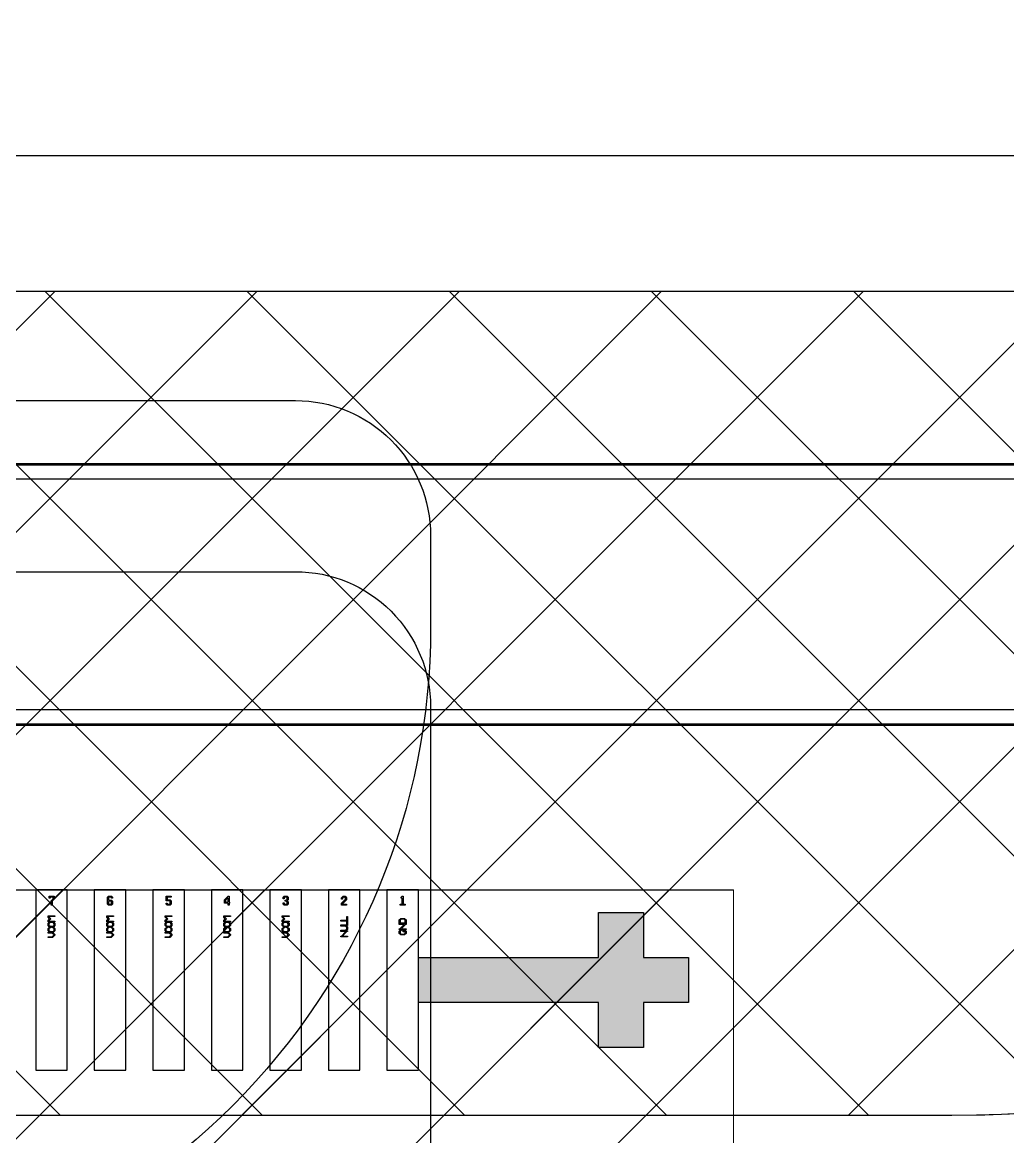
# Model space of a CAD drawing. Header units: inches. Extents: x 4290 to 4597, y -1782 to -1574.
# Drawn here: x 4387.377 to 4389.566, y -1673.644 to -1671.169 of the extents above; entities that cross this region are included whole.
import ezdxf

# ---------------------------------------------------------------- set-up
doc = ezdxf.new("R2010")
doc.units = ezdxf.units.IN
doc.header["$LTSCALE"] = 0.2
doc.header["$MEASUREMENT"] = 0
for name, color, linetype in [('5剖面线层', 2, 'Continuous'), ('B_M.drawing', 7, 'Continuous'), ('DWG', 7, 'Continuous'), ('FPC', 5, 'Continuous'), ('L127.drawing', 1, 'Continuous'), ('LAYOUT.drawing', 7, 'Continuous'), ('OUTLINE.drawing', 5, 'Continuous')]:
    doc.layers.add(name, color=color, linetype=linetype)

# ---------------------------------------------------------------- blocks, each defined once
blk = doc.blocks.new('ic_GC')
at = {"layer": 'B_M.drawing'}
blk.add_lwpolyline([(-7.65, -0.29), (-7.65, 0.29), (7.65, 0.29), (7.65, 0.2855), (7.6455, 0.2855), (7.643, 0.288), (-7.643, 0.288), (-7.648, 0.283), (-7.648, -0.283), (-7.643, -0.288), (7.643, -0.288), (7.648, -0.283), (7.648, 0.283), (7.6455, 0.2855), (7.65, 0.2855), (7.65, -0.29), (-7.65, -0.29)], close=True, dxfattribs=at)
blk = doc.blocks.new('ic_89v3_spec_out_line')
at = {"layer": 'L127.drawing'}
blk.add_lwpolyline([(-7.6775, -0.2565), (7.6775, -0.2565), (7.6775, 0.2565), (-7.6775, 0.2565), (-7.6775, -0.2565)], close=True, dxfattribs=at)
blk.add_lwpolyline([(-7.6775, -0.2565), (7.6775, -0.2565), (7.6775, 0.2565), (-7.6775, 0.2565), (-7.6775, -0.2565)], close=True, dxfattribs=at)
blk.add_lwpolyline([(-7.6775, -0.2565), (7.6775, -0.2565), (7.6775, 0.2565), (-7.6775, 0.2565), (-7.6775, -0.2565)], close=True, dxfattribs=at)
blk = doc.blocks.new('ic_89v3_spec_pad_location')
blk.add_blockref('ic_89v3_spec_out_line', (0, 0))
blk = doc.blocks.new('ic_all')
at = {"xscale": -1}
for name, p in [('ic_GC', (-0.71194, -0.08845)), ('ic_89v3_spec_pad_location', (-0.71194, -0.08795))]:
    blk.add_blockref(name, p, dxfattribs=at)
blk = doc.blocks.new('fpc_pad')
at = {"layer": 'OUTLINE.drawing'}
blk.add_lwpolyline([(-0.035, -0.2), (0.035, -0.2), (0.035, 0.2), (-0.035, 0.2), (-0.035, -0.2)], close=True, dxfattribs=at)
blk = doc.blocks.new('fpc_pad_dummy')
at = {"layer": 'OUTLINE.drawing'}
blk.add_lwpolyline([(-0.035, -0.2), (0.035, -0.2), (0.035, 0.2), (-0.035, 0.2), (-0.035, -0.2)], close=True, dxfattribs=at)
blk = doc.blocks.new('fpc_mark')
at = {"layer": '5剖面线层'}
h = blk.add_hatch(color=3, dxfattribs=at)
h.dxf.hatch_style = 1
h.paths.add_polyline_path([(-0.1, 0.15), (-0.2, 0.15), (-0.2, 0.05), (-0.3, 0.05), (-0.3, -0.05), (-0.2, -0.05), (-0.2, -0.15), (-0.1, -0.15), (-0.1, -0.05), (0.3, -0.05), (0.3, 0.05), (-0.1, 0.05)])
at = {"layer": 'OUTLINE.drawing'}
blk.add_lwpolyline([(-0.1, 0.15), (-0.2, 0.15), (-0.2, 0.05), (-0.3, 0.05), (-0.3, -0.05), (-0.2, -0.05), (-0.2, -0.15), (-0.1, -0.15), (-0.1, -0.05), (0.3, -0.05), (0.3, 0.05), (-0.1, 0.05), (-0.1, 0.15)], close=True, dxfattribs=at)
blk = doc.blocks.new('fpc_label')
at = {"layer": 'LAYOUT.drawing'}
for points in [[(4.62251, 0.0577), (4.60751, 0.0577), (4.60751, 0.06103), (4.61084, 0.06436), (4.60751, 0.0677), (4.60751, 0.07103), (4.62251, 0.07103), (4.62251, 0.06937), (4.60917, 0.06937), (4.60917, 0.06853), (4.61334, 0.06436), (4.60917, 0.0602), (4.60917, 0.05936), (4.62251, 0.05936), (4.62251, 0.0577)], [(4.62251, 0.04937), (4.61918, 0.04604), (4.61417, 0.04604), (4.61417, 0.04771), (4.61834, 0.04771), (4.62084, 0.0502), (4.62084, 0.05354), (4.61834, 0.05603), (4.61168, 0.05603), (4.60917, 0.05354), (4.60917, 0.0502), (4.61168, 0.04771), (4.61417, 0.04771), (4.61417, 0.04604), (4.61084, 0.04604), (4.60751, 0.04937), (4.60751, 0.05437), (4.61084, 0.0577), (4.61918, 0.0577), (4.62251, 0.05437), (4.62251, 0.04937)], [(4.75251, 0.0577), (4.73751, 0.0577), (4.73751, 0.06103), (4.74084, 0.06436), (4.73751, 0.0677), (4.73751, 0.07103), (4.75251, 0.07103), (4.75251, 0.06937), (4.73917, 0.06937), (4.73917, 0.06853), (4.74334, 0.06436), (4.73917, 0.0602), (4.73917, 0.05936), (4.75251, 0.05936), (4.75251, 0.0577)], [(4.75251, 0.04937), (4.74918, 0.04604), (4.74417, 0.04604), (4.74417, 0.04771), (4.74834, 0.04771), (4.75084, 0.0502), (4.75084, 0.05354), (4.74834, 0.05603), (4.74168, 0.05603), (4.73917, 0.05354), (4.73917, 0.0502), (4.74168, 0.04771), (4.74417, 0.04771), (4.74417, 0.04604), (4.74084, 0.04604), (4.73751, 0.04937), (4.73751, 0.05437), (4.74084, 0.0577), (4.74918, 0.0577), (4.75251, 0.05437), (4.75251, 0.04937)], [(4.88251, 0.0577), (4.86751, 0.0577), (4.86751, 0.06103), (4.87084, 0.06436), (4.86751, 0.0677), (4.86751, 0.07103), (4.88251, 0.07103), (4.88251, 0.06937), (4.86917, 0.06937), (4.86917, 0.06853), (4.87334, 0.06436), (4.86917, 0.0602), (4.86917, 0.05936), (4.88251, 0.05936), (4.88251, 0.0577)], [(4.88251, 0.04937), (4.87918, 0.04604), (4.87417, 0.04604), (4.87417, 0.04771), (4.87834, 0.04771), (4.88084, 0.0502), (4.88084, 0.05354), (4.87834, 0.05603), (4.87168, 0.05603), (4.86917, 0.05354), (4.86917, 0.0502), (4.87168, 0.04771), (4.87417, 0.04771), (4.87417, 0.04604), (4.87084, 0.04604), (4.86751, 0.04937), (4.86751, 0.05437), (4.87084, 0.0577), (4.87918, 0.0577), (4.88251, 0.05437), (4.88251, 0.04937)], [(5.01251, 0.0577), (4.99751, 0.0577), (4.99751, 0.06103), (5.00084, 0.06436), (4.99751, 0.0677), (4.99751, 0.07103), (5.01251, 0.07103), (5.01251, 0.06937), (4.99917, 0.06937), (4.99917, 0.06853), (5.00334, 0.06436), (4.99917, 0.0602), (4.99917, 0.05936), (5.01251, 0.05936), (5.01251, 0.0577)], [(5.01251, 0.04937), (5.00918, 0.04604), (5.00417, 0.04604), (5.00417, 0.04771), (5.00834, 0.04771), (5.01084, 0.0502), (5.01084, 0.05354), (5.00834, 0.05603), (5.00168, 0.05603), (4.99917, 0.05354), (4.99917, 0.0502), (5.00168, 0.04771), (5.00417, 0.04771), (5.00417, 0.04604), (5.00084, 0.04604), (4.99751, 0.04937), (4.99751, 0.05437), (5.00084, 0.0577), (5.00918, 0.0577), (5.01251, 0.05437), (5.01251, 0.04937)], [(5.14251, 0.0577), (5.12751, 0.0577), (5.12751, 0.06103), (5.13084, 0.06436), (5.12751, 0.0677), (5.12751, 0.07103), (5.14251, 0.07103), (5.14251, 0.06937), (5.12917, 0.06937), (5.12917, 0.06853), (5.13334, 0.06436), (5.12917, 0.0602), (5.12917, 0.05936), (5.14251, 0.05936), (5.14251, 0.0577)], [(5.14251, 0.04937), (5.13918, 0.04604), (5.13417, 0.04604), (5.13417, 0.04771), (5.13834, 0.04771), (5.14084, 0.0502), (5.14084, 0.05354), (5.13834, 0.05603), (5.13168, 0.05603), (5.12917, 0.05354), (5.12917, 0.0502), (5.13168, 0.04771), (5.13417, 0.04771), (5.13417, 0.04604), (5.13084, 0.04604), (5.12751, 0.04937), (5.12751, 0.05437), (5.13084, 0.0577), (5.13918, 0.0577), (5.14251, 0.05437), (5.14251, 0.04937)], [(5.27251, 0.05938), (5.25751, 0.05938), (5.25751, 0.06104), (5.27084, 0.06104), (5.27084, 0.06938), (5.27251, 0.06938), (5.27251, 0.05938)], [(5.27251, 0.04937), (5.25751, 0.04937), (5.25751, 0.05104), (5.27084, 0.05104), (5.27084, 0.05938), (5.27251, 0.05938), (5.27251, 0.04937)], [(5.40251, 0.05355), (5.38751, 0.05355), (5.38751, 0.06188), (5.39084, 0.06521), (5.39918, 0.06521), (5.40251, 0.06188), (5.40251, 0.05522), (5.40084, 0.05522), (5.40084, 0.06105), (5.39834, 0.06354), (5.39168, 0.06354), (5.38917, 0.06105), (5.38917, 0.05522), (5.40251, 0.05522), (5.40251, 0.05355)], [(5.40251, 0.04022), (5.38751, 0.04022), (5.38751, 0.04188), (5.38875, 0.04188), (5.39751, 0.05063), (5.39751, 0.05189), (5.38751, 0.05189), (5.38751, 0.05355), (5.40251, 0.05355), (5.40251, 0.05189), (5.40126, 0.05189), (5.39292, 0.04355), (5.39292, 0.04188), (5.40251, 0.04188), (5.40251, 0.04022)], [(4.62251, 0.03772), (4.61918, 0.03439), (4.61084, 0.03439), (4.60751, 0.03772), (4.60751, 0.04271), (4.61084, 0.04604), (4.6125, 0.04604), (4.6125, 0.04438), (4.61168, 0.04438), (4.60917, 0.04189), (4.60917, 0.03854), (4.61168, 0.03605), (4.61834, 0.03605), (4.62084, 0.03854), (4.62084, 0.04189), (4.61834, 0.04438), (4.61751, 0.04438), (4.61751, 0.04604), (4.61918, 0.04604), (4.62251, 0.04271), (4.62251, 0.03772)], [(4.62251, 0.02773), (4.61751, 0.02273), (4.60751, 0.02273), (4.60751, 0.0244), (4.61667, 0.0244), (4.62084, 0.02855), (4.61667, 0.03272), (4.60751, 0.03272), (4.60751, 0.03439), (4.61751, 0.03439), (4.62251, 0.02939), (4.62251, 0.02773)], [(4.75251, 0.03772), (4.74918, 0.03439), (4.74084, 0.03439), (4.73751, 0.03772), (4.73751, 0.04271), (4.74084, 0.04604), (4.7425, 0.04604), (4.7425, 0.04438), (4.74168, 0.04438), (4.73917, 0.04189), (4.73917, 0.03854), (4.74168, 0.03605), (4.74834, 0.03605), (4.75084, 0.03854), (4.75084, 0.04189), (4.74834, 0.04438), (4.74751, 0.04438), (4.74751, 0.04604), (4.74918, 0.04604), (4.75251, 0.04271), (4.75251, 0.03772)], [(4.75251, 0.02773), (4.74751, 0.02273), (4.73751, 0.02273), (4.73751, 0.0244), (4.74667, 0.0244), (4.75084, 0.02855), (4.74667, 0.03272), (4.73751, 0.03272), (4.73751, 0.03439), (4.74751, 0.03439), (4.75251, 0.02939), (4.75251, 0.02773)], [(4.88251, 0.03772), (4.87918, 0.03439), (4.87084, 0.03439), (4.86751, 0.03772), (4.86751, 0.04271), (4.87084, 0.04604), (4.8725, 0.04604), (4.8725, 0.04438), (4.87168, 0.04438), (4.86917, 0.04189), (4.86917, 0.03854), (4.87168, 0.03605), (4.87834, 0.03605), (4.88084, 0.03854), (4.88084, 0.04189), (4.87834, 0.04438), (4.87751, 0.04438), (4.87751, 0.04604), (4.87918, 0.04604), (4.88251, 0.04271), (4.88251, 0.03772)], [(4.88251, 0.02773), (4.87751, 0.02273), (4.86751, 0.02273), (4.86751, 0.0244), (4.87667, 0.0244), (4.88084, 0.02855), (4.87667, 0.03272), (4.86751, 0.03272), (4.86751, 0.03439), (4.87751, 0.03439), (4.88251, 0.02939), (4.88251, 0.02773)], [(5.01251, 0.03772), (5.00918, 0.03439), (5.00084, 0.03439), (4.99751, 0.03772), (4.99751, 0.04271), (5.00084, 0.04604), (5.0025, 0.04604), (5.0025, 0.04438), (5.00168, 0.04438), (4.99917, 0.04189), (4.99917, 0.03854), (5.00168, 0.03605), (5.00834, 0.03605), (5.01084, 0.03854), (5.01084, 0.04189), (5.00834, 0.04438), (5.00751, 0.04438), (5.00751, 0.04604), (5.00918, 0.04604), (5.01251, 0.04271), (5.01251, 0.03772)], [(5.01251, 0.02773), (5.00751, 0.02273), (4.99751, 0.02273), (4.99751, 0.0244), (5.00667, 0.0244), (5.01084, 0.02855), (5.00667, 0.03272), (4.99751, 0.03272), (4.99751, 0.03439), (5.00751, 0.03439), (5.01251, 0.02939), (5.01251, 0.02773)], [(5.14251, 0.03772), (5.13918, 0.03439), (5.13084, 0.03439), (5.12751, 0.03772), (5.12751, 0.04271), (5.13084, 0.04604), (5.1325, 0.04604), (5.1325, 0.04438), (5.13168, 0.04438), (5.12917, 0.04189), (5.12917, 0.03854), (5.13168, 0.03605), (5.13834, 0.03605), (5.14084, 0.03854), (5.14084, 0.04189), (5.13834, 0.04438), (5.13751, 0.04438), (5.13751, 0.04604), (5.13918, 0.04604), (5.14251, 0.04271), (5.14251, 0.03772)], [(5.14251, 0.02773), (5.13751, 0.02273), (5.12751, 0.02273), (5.12751, 0.0244), (5.13667, 0.0244), (5.14084, 0.02855), (5.13667, 0.03272), (5.12751, 0.03272), (5.12751, 0.03439), (5.13751, 0.03439), (5.14251, 0.02939), (5.14251, 0.02773)], [(5.27251, 0.04105), (5.26918, 0.03772), (5.25751, 0.03772), (5.25751, 0.03938), (5.26834, 0.03938), (5.27084, 0.04187), (5.27084, 0.04522), (5.26834, 0.04771), (5.25751, 0.04771), (5.25751, 0.04937), (5.26918, 0.04937), (5.27251, 0.04604), (5.27251, 0.04105)], [(5.27251, 0.02438), (5.25751, 0.02438), (5.25751, 0.02605), (5.25875, 0.02605), (5.26751, 0.03479), (5.26751, 0.03605), (5.25751, 0.03605), (5.25751, 0.03772), (5.27251, 0.03772), (5.27251, 0.03605), (5.27126, 0.03605), (5.26292, 0.02771), (5.26292, 0.02605), (5.27251, 0.02605), (5.27251, 0.02438)], [(5.40251, 0.03189), (5.39918, 0.02856), (5.39084, 0.02856), (5.38751, 0.03189), (5.38751, 0.03689), (5.39084, 0.04022), (5.3925, 0.04022), (5.3925, 0.03855), (5.39168, 0.03855), (5.38917, 0.03606), (5.38917, 0.03272), (5.39168, 0.03023), (5.39834, 0.03023), (5.40084, 0.03272), (5.40084, 0.03606), (5.39834, 0.03855), (5.39751, 0.03855), (5.39751, 0.03522), (5.39585, 0.03522), (5.39585, 0.04022), (5.39918, 0.04022), (5.40251, 0.03689), (5.40251, 0.03189)]]:
    blk.add_lwpolyline(points, close=True, dxfattribs=at)
blk = doc.blocks.new('fpc_label_num')
at = {"layer": 'LAYOUT.drawing'}
for points in [[(4.61225, 0.01273), (4.61225, 0.01717), (4.62335, 0.01717), (4.62335, 0.01051), (4.61891, 0.00605), (4.61891, -0.00283), (4.61669, -0.00283), (4.61669, 0.00717), (4.62113, 0.01161), (4.62113, 0.01495), (4.61447, 0.01495), (4.61447, 0.01273), (4.61225, 0.01273)], [(4.74447, -0.00283), (4.74225, -0.00061), (4.74225, 0.01495), (4.74447, 0.01717), (4.75113, 0.01717), (4.75335, 0.01495), (4.75335, 0.01273), (4.75113, 0.01273), (4.75113, 0.01383), (4.75003, 0.01495), (4.74557, 0.01495), (4.74447, 0.01383), (4.74447, 0.00829), (4.75113, 0.00829), (4.75335, 0.00605), (4.75335, 0.00273), (4.75113, 0.00273), (4.75113, 0.00495), (4.75003, 0.00605), (4.74557, 0.00605), (4.74447, 0.00495), (4.74447, 0.00051), (4.74557, -0.00061), (4.75003, -0.00061), (4.75113, 0.00051), (4.75113, 0.00273), (4.75335, 0.00273), (4.75335, -0.00061), (4.75113, -0.00283), (4.74447, -0.00283)], [(4.87447, -0.00283), (4.87225, -0.00061), (4.87225, 0.00161), (4.87447, 0.00161), (4.87447, 0.00051), (4.87557, -0.00061), (4.88003, -0.00061), (4.88113, 0.00051), (4.88113, 0.00605), (4.88003, 0.00717), (4.87225, 0.00717), (4.87225, 0.01717), (4.88335, 0.01717), (4.88335, 0.01495), (4.87447, 0.01495), (4.87447, 0.00939), (4.88113, 0.00939), (4.88335, 0.00717), (4.88335, -0.00061), (4.88113, -0.00283), (4.87447, -0.00283)], [(5.00225, 0.00161), (5.00225, 0.00939), (5.01003, 0.01717), (5.01225, 0.01717), (5.01225, 0.00383), (5.01335, 0.00383), (5.01335, 0.00161), (5.01225, 0.00161), (5.01225, -0.00283), (5.01003, -0.00283), (5.01003, 0.00161), (5.00447, 0.00161), (5.00447, 0.00383), (5.01003, 0.00383), (5.01003, 0.01273), (5.00891, 0.01273), (5.00447, 0.00829), (5.00447, 0.00161), (5.00225, 0.00161)], [(5.13447, -0.00283), (5.13225, -0.00061), (5.13225, 0.00273), (5.13447, 0.00273), (5.13447, 0.00051), (5.13557, -0.00061), (5.14003, -0.00061), (5.14113, 0.00051), (5.14113, 0.00383), (5.13891, 0.00605), (5.13669, 0.00605), (5.13669, 0.00829), (5.13891, 0.00829), (5.14113, 0.01051), (5.14113, 0.01383), (5.14003, 0.01495), (5.13557, 0.01495), (5.13447, 0.01383), (5.13447, 0.01161), (5.13225, 0.01161), (5.13225, 0.01495), (5.13447, 0.01717), (5.14113, 0.01717), (5.14335, 0.01495), (5.14335, 0.00939), (5.14113, 0.00717), (5.14335, 0.00495), (5.14335, -0.00061), (5.14113, -0.00283), (5.13447, -0.00283)], [(5.26225, -0.00283), (5.26225, 0.00161), (5.27113, 0.01051), (5.27113, 0.01273), (5.26891, 0.01495), (5.26669, 0.01495), (5.26447, 0.01273), (5.26447, 0.01051), (5.26225, 0.01051), (5.26225, 0.01383), (5.26557, 0.01717), (5.27003, 0.01717), (5.27335, 0.01383), (5.27335, 0.00939), (5.26447, 0.00051), (5.26447, -0.00061), (5.27335, -0.00061), (5.27335, -0.00283), (5.26225, -0.00283)], [(5.39225, -0.00283), (5.39225, -0.00061), (5.39669, -0.00061), (5.39669, 0.01273), (5.39447, 0.01273), (5.39447, 0.01495), (5.39669, 0.01717), (5.39891, 0.01717), (5.39891, -0.00061), (5.40335, -0.00061), (5.40335, -0.00283), (5.39225, -0.00283)]]:
    blk.add_lwpolyline(points, close=True, dxfattribs=at)
blk = doc.blocks.new('fpc')
at = {"row_count": 1, "column_count": 82, "row_spacing": 0.403, "column_spacing": 0.13}
blk.add_blockref('fpc_pad', (0.165, 0.2), dxfattribs=at)
for name, p in [('fpc_pad_dummy', (10.825, 0.2)), ('fpc_pad', (10.955, 0.2)), ('fpc_label_num', (5.5572, 0.36881)), ('fpc_label', (5.55999, 0.27157))]:
    blk.add_blockref(name, p)
at = {"xscale": -1}
blk.add_blockref('fpc_mark', (11.29, 0.2), dxfattribs=at)

msp = doc.modelspace()

# ---------------------------------------------------------------- hatches: boundary and pattern name
h = msp.add_hatch()
h.set_pattern_fill('ANSI37', color=256, scale=0.1, style=0)
h.set_pattern_definition([(45, (3053.4208, -2100.58467), (-0.2245064, 0.2245064), []), (135, (3053.4208, -2100.58467), (-0.2245064, -0.2245064), [])])
edge = h.paths.add_edge_path()
edge.add_line((4373.2908, -1671.7658), (4392.1025, -1671.7658))
edge.add_arc((4375.952, -1670.7458), 2.85, 200.971, 270)
edge.add_line((4375.952, -1673.5958), (4389.4412, -1673.5958))
edge.add_arc((4389.4412, -1670.7458), 2.85, 270, 339.029)
h = msp.add_hatch()
h.set_pattern_fill('ANSI31', color=30, scale=0.1, style=0)
h.set_pattern_definition([(45, (3053.4208, -2100.58467), (-0.2245064, 0.2245064), [])])
edge = h.paths.add_edge_path()
edge.add_line((4376.4366, -1673.0958), (4388.9566, -1673.0958))
edge.add_line((4376.4366, -1674.0537), (4376.4366, -1673.0958))
edge.add_arc((4376.6366, -1674.0479), 0.2, 178.3428, 261.6793)
edge.add_line((4378.1366, -1674.2458), (4376.6076, -1674.2458))
edge.add_line((4378.1366, -1674.2458), (4387.6301, -1674.2458))
edge.add_line((4388.7857, -1674.2458), (4387.6301, -1674.2458))
edge.add_arc((4388.7567, -1674.0479), 0.2, 278.3207, 361.6572)
edge.add_line((4388.9566, -1674.0537), (4388.9566, -1673.0958))

# ---------------------------------------------------------------- linework, layer by layer
at = {"color": 6}
msp.add_lwpolyline([(4376.152, -1637.8138), (4389.2412, -1637.8138, -0.414214), (4392.0912, -1640.6638), (4392.0912, -1669.6658, -0.414214), (4390.2912, -1671.4658), (4375.102, -1671.4658, -0.414214), (4373.302, -1669.6658), (4373.302, -1640.6638, -0.414214)], format="xyb", close=True, dxfattribs=at)
at = {"layer": 'DWG', "color": 30}
msp.add_line((4376.4366, -1673.0958), (4388.9566, -1673.0958), dxfattribs=at)
at = {"layer": 'DWG', "color": 30, "lineweight": 0}
msp.add_line((4388.9566, -1674.0537), (4388.9566, -1673.0958), dxfattribs=at)
at = {"layer": 'FPC', "color": 2}
msp.add_lwpolyline([(4378.6864, -1672.009), (4387.9836, -1672.009, -0.414214), (4388.2836, -1672.309), (4388.2836, -1672.5138, -0.414214), (4386.7836, -1674.0138), (4385.4042, -1674.0138, 0.414214), (4384.9042, -1674.5138), (4384.9042, -1683.0274, 0.414214), (4385.4042, -1683.5274), (4388.4905, -1683.5274, -0.414214), (4389.4905, -1684.5274), (4389.4905, -1690.2274), (4382.4042, -1690.2274), (4382.4042, -1683.7938, 0.414214), (4381.4042, -1682.7938), (4374.5467, -1682.7938, -0.414214)], format="xyb", dxfattribs=at)
at = {"layer": 'FPC'}
msp.add_lwpolyline([(4378.6864, -1672.389), (4387.9836, -1672.389, -0.414214), (4388.2836, -1672.689), (4388.2836, -1674.2938, -0.414214), (4387.9836, -1674.5938), (4385.7042, -1674.5938, 0.414214), (4385.4042, -1674.8938), (4385.4042, -1682.5274, 0.414214), (4386.4042, -1683.5274), (4388.4905, -1683.5274, -0.414214), (4389.4905, -1684.5274), (4389.4905, -1690.2274), (4382.4042, -1690.2274), (4382.4042, -1683.7938, 0.414214), (4381.4042, -1682.7938), (4374.5467, -1682.7938, -0.414214)], format="xyb", dxfattribs=at)
at = {"layer": 'LAYOUT.drawing'}
msp.add_line((4373.2908, -1671.7658), (4392.1025, -1671.7658), dxfattribs=at)
at = {"layer": 'LAYOUT.drawing', "color": 4}
msp.add_line((4375.952, -1673.5958), (4389.4412, -1673.5958), dxfattribs=at)
for end in [0, 339.029]:
    msp.add_arc((4389.4412, -1670.7458), 2.85, 270, end, dxfattribs=at)

# ---------------------------------------------------------------- block references
for name, p in [('ic_all', (4383.4086, -1672.3513)), ('fpc', (4377.2666, -1673.4958))]:
    msp.add_blockref(name, p)

doc.saveas('drawing.dxf')
